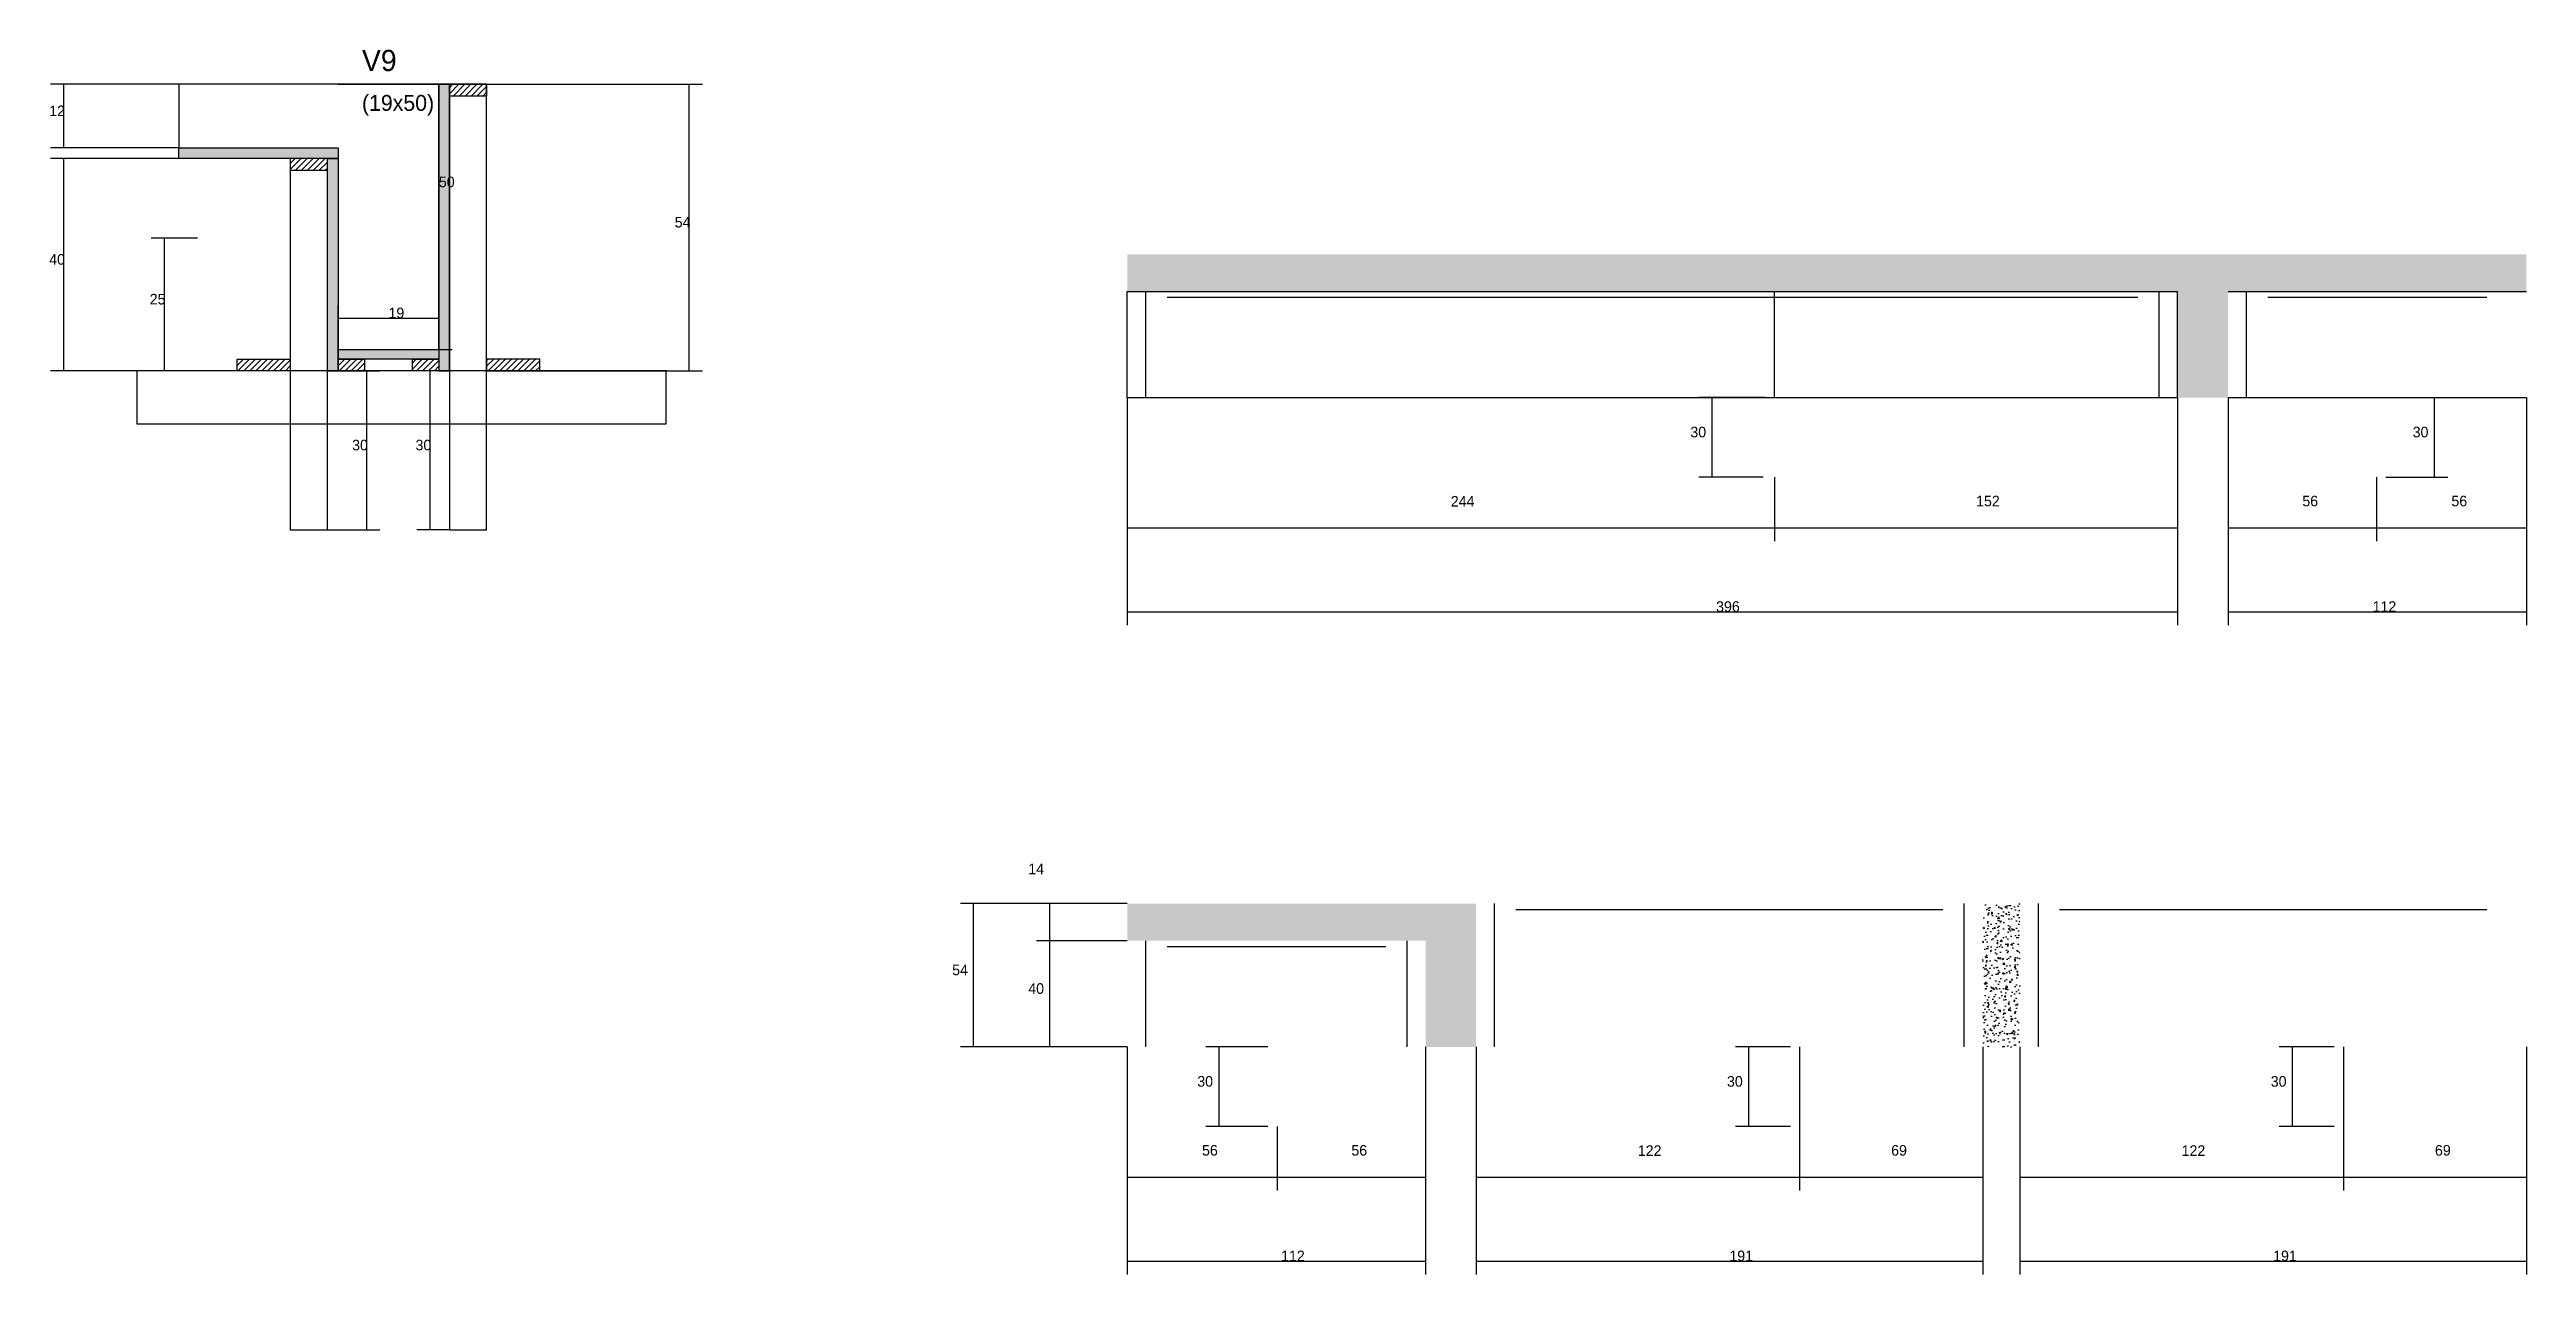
# Model space of a CAD drawing. Header units: metres. Extents: x 129183 to 130194, y 30373 to 31643.
# Drawn here: x 129183 to 130116, y 31181 to 31643 of the extents above.
import ezdxf

# ---------------------------------------------------------------- set-up
doc = ezdxf.new("R2010")
doc.units = ezdxf.units.M
for name, color, linetype in [('CONCRETO', 251, 'Continuous'), ('COTA', 241, 'Continuous'), ('Hachura', 253, 'Continuous'), ('Madeira', 126, 'Continuous'), ('Painéis', 200, 'Continuous'), ('SARR_2.2x7', 40, 'Continuous'), ('Texto Seção', 7, 'Continuous')]:
    doc.layers.add(name, color=color, linetype=linetype)

msp = doc.modelspace()

# ---------------------------------------------------------------- hatches: boundary and pattern name
at = {"layer": 'COTA'}
h = msp.add_hatch(dxfattribs=at)
h.set_pattern_fill('AR-CONC', scale=0.03)
h.paths.add_polyline_path([(130116.4, 31565.4), (129588.9, 31565.4), (129588.9, 31551.4), (129984.9, 31551.4), (129984.9, 31511.4), (130003.9, 31511.4), (130003.9, 31551.4), (130116.4, 31551.4)])
h = msp.add_hatch(dxfattribs=at)
h.set_pattern_fill('AR-CONC', scale=0.03)
h.paths.add_polyline_path([(129701.4, 31306.6), (129588.9, 31306.6), (129588.9, 31306.6), (129588.9, 31320.6), (129588.9, 31320.6), (129720.4, 31320.6), (129720.4, 31320.6), (129720.4, 31266.6), (129720.4, 31266.6), (129701.4, 31266.6), (129701.4, 31266.6), (129701.4, 31306.6)])
h = msp.add_hatch(dxfattribs=at)
h.set_pattern_fill('AR-CONC', scale=0.03)
h.paths.add_polyline_path([(129911.4, 31320.6), (129925.4, 31320.6), (129925.4, 31266.6), (129911.4, 31266.6)])
at = {"layer": 'Hachura'}
h = msp.add_hatch(color=8, dxfattribs=at)
h.dxf.hatch_style = 1
h.paths.add_polyline_path([(129333.4, 31629.5), (129329.4, 31629.5), (129329.4, 31629.5), (129329.4, 31521.5), (129329.4, 31521.5), (129333.4, 31521.5), (129333.4, 31521.5), (129333.4, 31629.5)])
h = msp.add_hatch(dxfattribs=at)
h.set_pattern_fill('ANSI31', scale=0.5)
h.paths.add_polyline_path([(129347.4, 31629.5), (129347.4, 31625.1), (129347.4, 31625.1), (129333.4, 31625.1), (129333.4, 31625.1), (129333.4, 31629.5), (129333.4, 31629.5), (129347.4, 31629.5)])
h = msp.add_hatch(color=8, dxfattribs=at)
h.dxf.hatch_style = 1
h.paths.add_polyline_path([(129231.4, 31601.5), (129231.4, 31605.5), (129231.4, 31605.5), (129291.4, 31605.5), (129291.4, 31605.5), (129291.4, 31601.5), (129291.4, 31601.5), (129231.4, 31601.5)])
h = msp.add_hatch(dxfattribs=at)
h.set_pattern_fill('ANSI31', scale=0.5)
h.paths.add_polyline_path([(129273.4, 31601.5), (129273.4, 31597.1), (129273.4, 31597.1), (129287.4, 31597.1), (129287.4, 31597.1), (129287.4, 31601.5), (129287.4, 31601.5), (129273.4, 31601.5)])
h = msp.add_hatch(color=8, dxfattribs=at)
h.dxf.hatch_style = 1
h.paths.add_polyline_path([(129287.4, 31601.5), (129291.4, 31601.5), (129291.4, 31601.5), (129291.4, 31521.5), (129291.4, 31521.5), (129287.4, 31521.5), (129287.4, 31521.5), (129287.4, 31601.5)])
h = msp.add_hatch(dxfattribs=at)
h.set_pattern_fill('ANSI31', scale=0.5)
h.paths.add_polyline_path([(129253.4, 31521.5), (129253.4, 31525.9), (129253.4, 31525.9), (129273.4, 31525.9), (129273.4, 31525.9), (129273.4, 31521.5), (129273.4, 31521.5), (129253.4, 31521.5)])
h = msp.add_hatch(color=8, dxfattribs=at)
h.dxf.hatch_style = 1
h.paths.add_polyline_path([(129291.4, 31525.9), (129291.4, 31529.5), (129291.4, 31529.5), (129329.4, 31529.5), (129329.4, 31529.5), (129329.4, 31525.9), (129329.4, 31525.9), (129291.4, 31525.9)])
h = msp.add_hatch(dxfattribs=at)
h.set_pattern_fill('ANSI31', scale=0.5)
h.paths.add_polyline_path([(129291.4, 31521.5), (129291.4, 31525.9), (129291.4, 31525.9), (129301.4, 31525.9), (129301.4, 31525.9), (129301.4, 31521.5), (129301.4, 31521.5), (129291.4, 31521.5)])
h = msp.add_hatch(dxfattribs=at)
h.set_pattern_fill('ANSI31', scale=0.5)
h.paths.add_polyline_path([(129319.4, 31521.5), (129319.4, 31525.9), (129319.4, 31525.9), (129329.4, 31525.9), (129329.4, 31525.9), (129329.4, 31521.5), (129329.4, 31521.5), (129319.4, 31521.5)])
h = msp.add_hatch(dxfattribs=at)
h.set_pattern_fill('ANSI31', scale=0.5)
h.paths.add_polyline_path([(129367.4, 31521.5), (129367.4, 31525.9), (129367.4, 31525.9), (129347.4, 31525.9), (129347.4, 31525.9), (129347.4, 31521.5), (129347.4, 31521.5), (129367.4, 31521.5)])

# ---------------------------------------------------------------- linework, layer by layer
at = {"layer": 'CONCRETO'}
msp.add_lwpolyline([(129329.4, 31609.5), (129329.4, 31629.5), (129231.4, 31629.5), (129231.4, 31605.5), (129291.4, 31605.5), (129291.4, 31529.5), (129329.4, 31529.5), (129329.4, 31609.5)], close=True, dxfattribs=at)
at = {"layer": 'COTA'}
for p, q in [((129231.4, 31629.5), (129183, 31629.5)), ((129188, 31605.5), (129188, 31629.5)), ((129291.4, 31629.5), (129334.4, 31629.5)), ((129329.4, 31529.5), (129329.4, 31629.5)), ((129347.4, 31629.5), (129428.8, 31629.5)), ((129423.8, 31521.5), (129423.8, 31629.5)), ((129231.4, 31605.5), (129183, 31605.5)), ((129231.4, 31601.5), (129183, 31601.5)), ((129188, 31521.5), (129188, 31601.5)), ((129238.4, 31571.5), (129220.9, 31571.5)), ((129225.9, 31521.5), (129225.9, 31571.5)), ((129291.4, 31529.5), (129291.4, 31546.3)), ((129329.4, 31529.5), (129329.4, 31546.3)), ((129291.4, 31541.3), (129329.4, 31541.3)), ((129291.4, 31529.5), (129334.4, 31529.5)), ((129253.4, 31521.5), (129183, 31521.5)), ((129238.4, 31521.5), (129220.9, 31521.5)), ((129287.4, 31521.5), (129307.2, 31521.5)), ((129302.2, 31461.5), (129302.2, 31521.5)), ((129333.4, 31521.5), (129321.1, 31521.5)), ((129326.1, 31461.5), (129326.1, 31521.5)), ((129367.4, 31521.5), (129428.8, 31521.5)), ((129588.9, 31511.4), (129588.9, 31457.3)), ((129588.9, 31511.4), (129588.9, 31425.6)), ((129829.4, 31511.4), (129804.4, 31511.4)), ((129809.4, 31481.4), (129809.4, 31511.4)), ((129984.9, 31511.4), (129984.9, 31425.6)), ((129984.9, 31511.4), (129984.9, 31457.3)), ((130003.9, 31511.4), (130003.9, 31457.3)), ((130003.9, 31511.4), (130003.9, 31425.6)), ((130063.4, 31511.4), (130086.7, 31511.4)), ((130081.7, 31481.4), (130081.7, 31511.4)), ((130116.4, 31511.4), (130116.4, 31457.3)), ((130116.4, 31511.4), (130116.4, 31425.6)), ((129828.7, 31481.4), (129804.4, 31481.4)), ((129832.9, 31481.4), (129832.9, 31457.3)), ((129832.9, 31481.4), (129832.9, 31457.3)), ((130059.9, 31481.4), (130059.9, 31457.3)), ((130059.9, 31481.4), (130059.9, 31457.3)), ((130063.4, 31481.4), (130086.7, 31481.4)), ((129287.4, 31461.5), (129307.2, 31461.5)), ((129333.4, 31461.5), (129321.1, 31461.5)), ((129588.9, 31462.3), (129832.9, 31462.3)), ((129832.9, 31462.3), (129984.9, 31462.3)), ((130003.9, 31462.3), (130059.9, 31462.3)), ((130059.9, 31462.3), (130116.4, 31462.3)), ((129588.9, 31430.6), (129984.9, 31430.6)), ((130003.9, 31430.6), (130116.4, 31430.6)), ((129588.9, 31320.6), (129526, 31320.6)), ((129531, 31266.6), (129531, 31320.6)), ((129588.9, 31320.6), (129554.7, 31320.6)), ((129559.7, 31306.6), (129559.7, 31320.6)), ((129588.9, 31306.6), (129554.7, 31306.6)), ((129588.9, 31306.6), (129554.7, 31306.6)), ((129559.7, 31266.6), (129559.7, 31306.6)), ((129588.9, 31266.6), (129526, 31266.6)), ((129588.9, 31266.6), (129554.7, 31266.6)), ((129588.9, 31266.6), (129588.9, 31212.5)), ((129588.9, 31266.6), (129588.9, 31180.8)), ((129641.9, 31266.6), (129618.5, 31266.6)), ((129623.5, 31236.6), (129623.5, 31266.6)), ((129701.4, 31266.6), (129701.4, 31212.5)), ((129701.4, 31266.6), (129701.4, 31180.8)), ((129720.4, 31266.6), (129720.4, 31212.5)), ((129720.4, 31266.6), (129720.4, 31180.8)), ((129838.9, 31266.6), (129818.2, 31266.6)), ((129823.2, 31236.6), (129823.2, 31266.6)), ((129842.4, 31266.6), (129842.4, 31212.5)), ((129842.4, 31266.6), (129842.4, 31212.5)), ((129911.4, 31266.6), (129911.4, 31212.5)), ((129911.4, 31266.6), (129911.4, 31180.8)), ((129925.4, 31266.6), (129925.4, 31212.5)), ((129925.4, 31266.6), (129925.4, 31180.8)), ((130043.9, 31266.6), (130023.2, 31266.6)), ((130028.2, 31236.6), (130028.2, 31266.6)), ((130047.4, 31266.6), (130047.4, 31212.5)), ((130047.4, 31266.6), (130047.4, 31212.5)), ((130116.4, 31266.6), (130116.4, 31212.5)), ((130116.4, 31266.6), (130116.4, 31180.8)), ((129641.9, 31236.6), (129618.5, 31236.6)), ((129645.4, 31236.6), (129645.4, 31212.5)), ((129645.4, 31236.6), (129645.4, 31212.5)), ((129838.9, 31236.6), (129818.2, 31236.6)), ((130043.9, 31236.6), (130023.2, 31236.6)), ((129588.9, 31217.5), (129645.4, 31217.5)), ((129645.4, 31217.5), (129701.4, 31217.5)), ((129720.4, 31217.5), (129842.4, 31217.5)), ((129842.4, 31217.5), (129911.4, 31217.5)), ((129925.4, 31217.5), (130047.4, 31217.5)), ((130047.4, 31217.5), (130116.4, 31217.5)), ((129588.9, 31185.8), (129701.4, 31185.8)), ((129720.4, 31185.8), (129911.4, 31185.8)), ((129925.4, 31185.8), (130116.4, 31185.8))]:
    msp.add_line(p, q, dxfattribs=at)
at = {"layer": 'Madeira'}
for points in [[(129347.4, 31629.5), (129347.4, 31625.1), (129333.4, 31625.1), (129333.4, 31629.5)], [(129347.4, 31629.5), (129333.4, 31629.5), (129333.4, 31461.5), (129347.4, 31461.5)], [(129273.4, 31601.5), (129273.4, 31597.1), (129287.4, 31597.1), (129287.4, 31601.5)], [(129273.4, 31461.5), (129287.4, 31461.5), (129287.4, 31601.5), (129273.4, 31601.5)], [(129253.4, 31521.5), (129253.4, 31525.9), (129273.4, 31525.9), (129273.4, 31521.5)], [(129291.4, 31521.5), (129291.4, 31525.9), (129301.4, 31525.9), (129301.4, 31521.5)], [(129319.4, 31521.5), (129319.4, 31525.9), (129329.4, 31525.9), (129329.4, 31521.5)], [(129367.4, 31521.5), (129367.4, 31525.9), (129347.4, 31525.9), (129347.4, 31521.5)], [(129215.5, 31501.5), (129415.1, 31501.5), (129415.1, 31521.5), (129215.5, 31521.5)]]:
    msp.add_lwpolyline(points, close=True, dxfattribs=at)
at = {"layer": 'Painéis'}
for p, q in [((129231.4, 31605.5), (129291.4, 31605.5)), ((129588.9, 31551.4), (129984.9, 31551.4)), ((129588.9, 31511.4), (129588.9, 31551.4)), ((129832.9, 31511.4), (129832.9, 31551.4)), ((129984.9, 31511.4), (129984.9, 31551.4)), ((130003.9, 31551.4), (130116.4, 31551.4)), ((129291.4, 31529.5), (129329.4, 31529.5)), ((129588.9, 31511.4), (129984.9, 31511.4)), ((130003.9, 31511.4), (130116.4, 31511.4))]:
    msp.add_line(p, q, dxfattribs=at)
for points in [[(129333.4, 31629.5), (129329.4, 31629.5), (129329.4, 31521.5), (129333.4, 31521.5)], [(129231.4, 31601.5), (129231.4, 31605.5), (129291.4, 31605.5), (129291.4, 31601.5)], [(129287.4, 31601.5), (129291.4, 31601.5), (129291.4, 31521.5), (129287.4, 31521.5)], [(129291.4, 31525.9), (129291.4, 31529.5), (129329.4, 31529.5), (129329.4, 31525.9)]]:
    msp.add_lwpolyline(points, close=True, dxfattribs=at)
at = {"layer": 'SARR_2.2x7'}
for p, q in [((129595.9, 31511.4), (129595.9, 31551.4)), ((129603.9, 31549.2), (129832.9, 31549.2)), ((129832.9, 31549.2), (129969.9, 31549.2)), ((129977.9, 31511.4), (129977.9, 31551.4)), ((130010.9, 31511.4), (130010.9, 31551.4)), ((130018.9, 31549.2), (130059.9, 31549.2)), ((130059.9, 31549.2), (130101.4, 31549.2)), ((129727.4, 31266.6), (129727.4, 31320.6)), ((129904.4, 31266.6), (129904.4, 31320.6)), ((129932.4, 31266.6), (129932.4, 31320.6)), ((129735.4, 31318.4), (129842.4, 31318.4)), ((129842.4, 31318.4), (129896.4, 31318.4)), ((129940.4, 31318.4), (130047.4, 31318.4)), ((130047.4, 31318.4), (130101.4, 31318.4)), ((129595.9, 31266.6), (129595.9, 31306.6)), ((129603.9, 31304.4), (129645.4, 31304.4)), ((129645.4, 31304.4), (129686.4, 31304.4)), ((129694.4, 31266.6), (129694.4, 31306.6))]:
    msp.add_line(p, q, dxfattribs=at)

# ---------------------------------------------------------------- texts
at = {"layer": 'COTA'}
for s, p in [('12', (129182.5, 31617.5)), ('50', (129329.4, 31590.7)), ('54', (129418.3, 31575.5)), ('40', (129182.5, 31561.5)), ('25', (129220.4, 31546.5)), ('19', (129310.4, 31541.3)), ('30', (129801.2, 31496.4)), ('30', (130073.5, 31496.4)), ('30', (129296.7, 31491.5)), ('30', (129320.6, 31491.5)), ('244', (129710.9, 31470.3)), ('152', (129908.9, 31470.4)), ('56', (130031.9, 31470.4)), ('56', (130088.1, 31470.4)), ('396', (129810.9, 31430.6)), ('112', (130058.4, 31430.6)), ('14', (129551.6, 31331.7)), ('54', (129522.9, 31293.6)), ('40', (129551.6, 31286.6)), ('30', (129615.3, 31251.6)), ('30', (129815, 31251.6)), ('30', (130020, 31251.6)), ('56', (129617.1, 31225.6)), ('56', (129673.4, 31225.6)), ('122', (129781.4, 31225.5)), ('69', (129876.9, 31225.6)), ('122', (129986.4, 31225.5)), ('69', (130081.9, 31225.6)), ('112', (129646.9, 31185.8)), ('191', (129815.9, 31185.8)), ('191', (130020.9, 31185.8))]:
    msp.add_text(s, height=4, dxfattribs=at).set_placement(p)
at = {"layer": 'Texto Seção'}
for s, height, p in [('V9', 8, (129300.4, 31634.5)), ('(19x50)', 6, (129300.4, 31619.5))]:
    msp.add_text(s, height=height, dxfattribs=at).set_placement(p)

doc.saveas('drawing.dxf')
